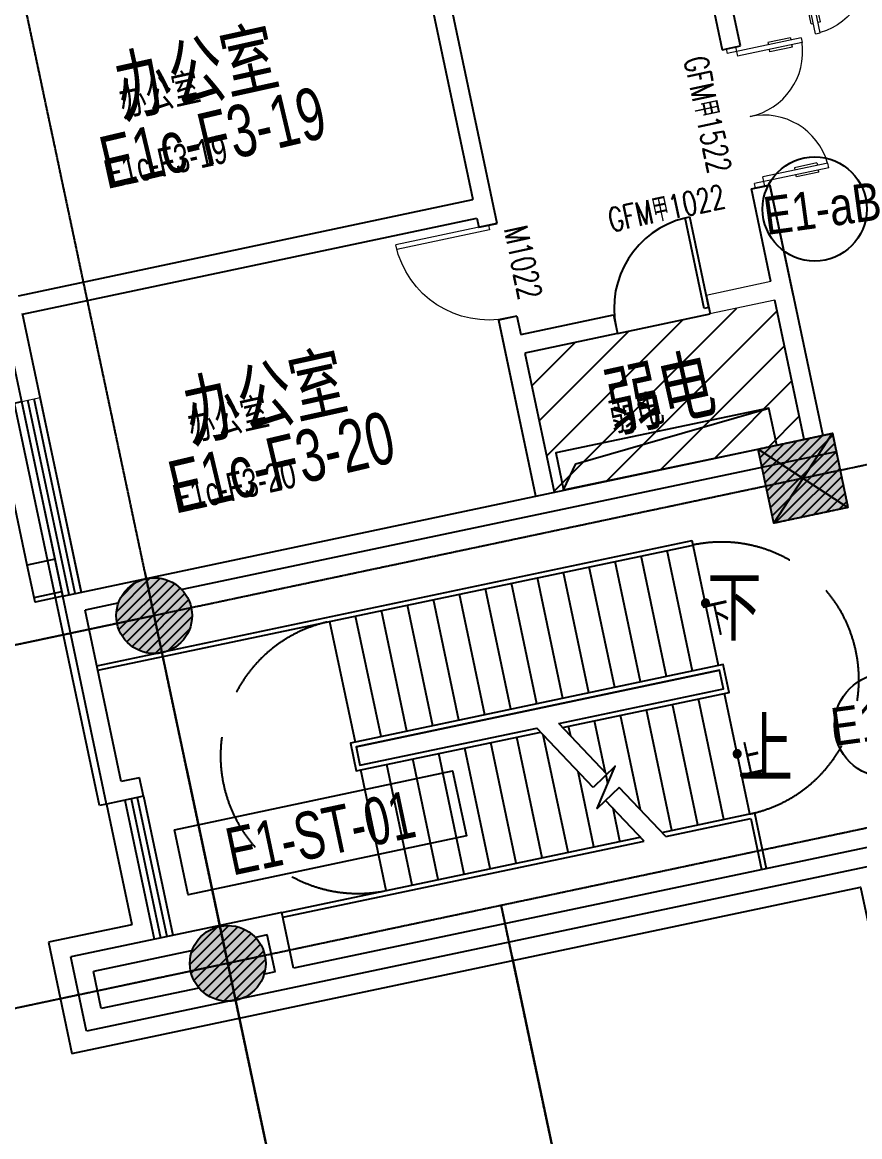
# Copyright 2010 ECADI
# Model space of a CAD drawing. Header units: millimetres. Extents: x -174040 to 151923, y -227569 to 142020.
# Drawn here: x -143105 to -134268, y -4673 to 7085 of the extents above; entities that cross this region are included whole.
import ezdxf
from ezdxf.enums import TextEntityAlignment as Align

# ---------------------------------------------------------------- set-up
doc = ezdxf.new("R2010")
doc.units = ezdxf.units.MM
doc.header["$LTSCALE"] = 5
for name, pattern in [('E-COLS-F3$0$HIDDEN', [0.375, 0.25, -0.125]), ('E-RG-1F$0$$0$DOTE', [2.42, 2, -0.2, 0.02, -0.2]), ('E1-RV-3F$0$DASH', [0.35, 0.25, -0.1]), ('XRE2$0$HIDDEN', [0.375, 0.25, -0.125])]:
    doc.linetypes.add(name, pattern=pattern)
for name, color, linetype in [('00外装饰面', 21, 'Continuous'), ('A—墙体', 7, 'Continuous'), ('A—楼梯、电梯、栏杆', 50, 'Continuous'), ('A—设备管丼、主管符号', 50, 'Continuous'), ('A—轴线、尺寸', 1, 'Continuous'), ('A—门窗', 135, 'Continuous'), ('E-COLS-F3$0$0S-COLS-HATCH', 8, 'Continuous'), ('E-COLS-F3$0$0S-COLS-HATCH-I', 8, 'Continuous'), ('E-COLS-F3$0$0S-COLS-I-P', 8, 'E-COLS-F3$0$HIDDEN'), ('E-COLS-F3$0$0S-COLS-LINE', 4, 'Continuous'), ('E-RG-2F-300xp$0$E-RG-1F$0$A-DIMS-100', 1, 'Continuous'), ('E1-RI-3F$0$$0$WINDOW_TEXT', 7, 'Continuous'), ('E1-RI-3F$0$A-SYMB-DOOR', 4, 'Continuous'), ('I—平面—填充01(线状)', 8, 'Continuous'), ('I—平面—文字', 40, 'Continuous'), ('I—平面—文字（放大1：100）', 40, 'XRE2$0$HIDDEN'), ('I—平面—门', 22, 'Continuous'), ('I—平面—门编号', 22, 'Continuous'), ('XRE1$0$A-SYMB', 4, 'Continuous'), ('XRE1$0$A-SYMB-NUMB-T', 4, 'Continuous'), ('轴线100', 1, 'Continuous')]:
    doc.layers.add(name, color=color, linetype=linetype)
for name, color, linetype, lineweight in [('E1-RI-3F$0$$0$A-DOOR', 32, 'Continuous', 5), ('E1-RI-3F$0$A-DOOR', 32, 'Continuous', 5), ('E1-RI-3F$0$A-WALL', 7, 'Continuous', 5), ('E1-RI-3F$0$AUDIT_D_131110141545-10', 7, 'Continuous', 5)]:
    doc.layers.add(name, color=color, linetype=linetype, lineweight=lineweight)
doc.styles.add('ARIAL', font='arial.ttf')
doc.styles.add('E1-RI-3F$0$$0$SIMPLEX', font='simplex.shx', dxfattribs={"width": 0.7})
doc.styles.add('E1-RI-3F$0$ECADI-TXT', font='simplex.shx', dxfattribs={"bigfont": 'hztxt.shx'})
doc.styles.add('XD2008', font='SIMYOU.TTF', dxfattribs={"width": 0.7})
doc.styles.add('XRE1$0$ECADI-TXT', font='simplex.shx', dxfattribs={"bigfont": 'hztxt.shx'})
doc.styles.add('幼圆', font='SIMYOU.TTF', dxfattribs={"width": 0.7})
doc.dimstyles.new('200', dxfattribs={"dimscale": 200, "dimtxt": 2.5, "dimasz": 2, "dimexe": 1, "dimexo": 1, "dimgap": 0.8, "dimtad": 1, "dimdec": 0, "dimdsep": 46, "dimtxsty": 'ARIAL', "dimblk1": 'ARCHTICK', "dimblk2": 'ARCHTICK', "dimsah": 1, "dimcen": -0.9, "dimdle": 1, "dimclrd": 256, "dimclre": 256, "dimclrt": 40, "dimaunit": 1, "dimadec": 0, "dimazin": 0, "dimtfac": 0.35, "dimtdec": 0, "dimtix": 1, "dimtmove": 2, "dimatfit": 3, "dimldrblk": 'ARCHTICK', "dimfxl": 0, "dimtvp": 0.8, "dimtolj": 1, "dimtzin": 0, "dimarcsym": 0})
doc.dimstyles.new('副本 100', dxfattribs={"dimscale": 100, "dimtxt": 2.5, "dimasz": 2, "dimexe": 1, "dimexo": 1, "dimgap": 0.8, "dimtad": 1, "dimdec": 0, "dimdsep": 46, "dimtxsty": 'ARIAL', "dimblk1": 'ARCHTICK', "dimblk2": 'ARCHTICK', "dimsah": 1, "dimcen": -0.9, "dimdle": 1, "dimclrd": 256, "dimclre": 256, "dimclrt": 40, "dimaunit": 1, "dimadec": 0, "dimazin": 0, "dimtfac": 0.35, "dimtdec": 0, "dimtix": 1, "dimtmove": 2, "dimatfit": 3, "dimldrblk": 'ARCHTICK', "dimfxl": 0, "dimtvp": 0.8, "dimtolj": 1, "dimtzin": 0, "dimarcsym": 0})

# ---------------------------------------------------------------- blocks, each defined once
blk = doc.blocks.new('_ArchTick')
at = {"color": 0, "linetype": 'ByBlock', "const_width": 0.15}
blk.add_lwpolyline([(-0.5, -0.5), (0.5, 0.5)], dxfattribs=at)
blk = doc.blocks.new('*D173')
at = {"layer": 'A—轴线、尺寸', "linetype": 'ByBlock', "lineweight": -2}
for p, q in [((-141853, 795), (-146745, -240)), ((-146590, -3), (-145731, -4063)), ((-141077, -2874), (-145968, -3909))]:
    blk.add_line(p, q, dxfattribs=at)
at = {"layer": 'Defpoints', "color": 0, "linetype": 'ByBlock'}
for p in [(-141657, 837), (-140881, -2832), (-145772, -3868)]:
    blk.add_point(p, dxfattribs=at)
at = {"layer": 'A—轴线、尺寸', "linetype": 'ByBlock', "lineweight": -2, "xscale": 400, "yscale": 400, "zscale": 400}
for p, rotation in [((-146549, -199), 101.9526484555738), ((-145772, -3868), 281.9526484555738)]:
    blk.add_blockref('_ArchTick', p, dxfattribs=dict(at, rotation=rotation))
at = {"layer": 'A—轴线、尺寸', "color": 40, "linetype": 'ByBlock', "insert": (-145754, -1947), "char_height": 500, "attachment_point": 5, "rotation": 281.9526, "style": 'ARIAL'}
blk.add_mtext('\\A1;3750', dxfattribs=at)
blk = doc.blocks.new('*D175')
at = {"layer": 'A—轴线、尺寸', "linetype": 'ByBlock', "lineweight": -2}
for p, q in [((-133744, -3021), (-132351, -9602)), ((-137707, -3860), (-136313, -10441)), ((-136551, -10287), (-132197, -9365))]:
    blk.add_line(p, q, dxfattribs=at)
at = {"layer": 'Defpoints', "color": 0, "linetype": 'ByBlock'}
for p in [(-133786, -2825), (-137748, -3664), (-132393, -9407)]:
    blk.add_point(p, dxfattribs=at)
at = {"layer": 'A—轴线、尺寸', "linetype": 'ByBlock', "lineweight": -2, "xscale": 400, "yscale": 400, "zscale": 400}
for p, rotation in [((-132393, -9407), 11.95264845949663), ((-136355, -10246), 191.9526484594966)]:
    blk.add_blockref('_ArchTick', p, dxfattribs=dict(at, rotation=rotation))
at = {"layer": 'A—轴线、尺寸', "color": 40, "linetype": 'ByBlock', "insert": (-134460, -9420), "char_height": 500, "attachment_point": 5, "rotation": 11.9526, "style": 'ARIAL'}
blk.add_mtext('\\A1;4050', dxfattribs=at)
blk = doc.blocks.new('*D177')
at = {"layer": 'A—轴线、尺寸', "linetype": 'ByBlock', "lineweight": -2}
for p, q in [((-158864, 83056), (-165107, 81734)), ((-164953, 81971), (-146697, -4268)), ((-140691, -2792), (-146934, -4114))]:
    blk.add_line(p, q, dxfattribs=at)
at = {"layer": 'Defpoints', "color": 0, "linetype": 'ByBlock'}
for p in [(-158668, 83097), (-140495, -2751), (-146738, -4072)]:
    blk.add_point(p, dxfattribs=at)
at = {"layer": 'A—轴线、尺寸', "linetype": 'ByBlock', "lineweight": -2, "xscale": 400, "yscale": 400, "zscale": 400}
for p, rotation in [((-164911, 81775), 101.9526484555738), ((-146738, -4072), 281.9526484555738)]:
    blk.add_blockref('_ArchTick', p, dxfattribs=dict(at, rotation=rotation))
at = {"layer": 'A—轴线、尺寸', "color": 40, "linetype": 'ByBlock', "insert": (-155419, 38938), "char_height": 500, "attachment_point": 5, "rotation": 281.9526, "style": 'ARIAL'}
blk.add_mtext('\\A1;87750', dxfattribs=at)
blk = doc.blocks.new('*D178')
at = {"layer": 'A—轴线、尺寸', "linetype": 'ByBlock', "lineweight": -2}
for p, q in [((-143303, 7643), (-148194, 6608)), ((-148040, 6845), (-146508, -395)), ((-141853, 795), (-146745, -240))]:
    blk.add_line(p, q, dxfattribs=at)
at = {"layer": 'Defpoints', "color": 0, "linetype": 'ByBlock'}
for p in [(-143107, 7685), (-141657, 837), (-146549, -199)]:
    blk.add_point(p, dxfattribs=at)
at = {"layer": 'A—轴线、尺寸', "linetype": 'ByBlock', "lineweight": -2, "xscale": 400, "yscale": 400, "zscale": 400}
for p, rotation in [((-147999, 6649), 101.9526484555738), ((-146549, -199), 281.9526484555738)]:
    blk.add_blockref('_ArchTick', p, dxfattribs=dict(at, rotation=rotation))
at = {"layer": 'A—轴线、尺寸', "color": 40, "linetype": 'ByBlock', "insert": (-146868, 3311), "char_height": 500, "attachment_point": 5, "rotation": 281.9526, "style": 'ARIAL'}
blk.add_mtext('\\A1;7000', dxfattribs=at)
blk = doc.blocks.new('*D250')
at = {"layer": 'A—轴线、尺寸', "linetype": 'ByBlock', "lineweight": -2}
for p, q in [((-113766, 4002), (-111599, -6232)), ((-141374, -780), (-138992, -12031)), ((-139229, -11876), (-111445, -5995))]:
    blk.add_line(p, q, dxfattribs=at)
at = {"layer": 'Defpoints', "color": 0, "linetype": 'ByBlock'}
for p in [(-113807, 4197), (-141415, -584), (-111641, -6036)]:
    blk.add_point(p, dxfattribs=at)
at = {"layer": 'A—轴线、尺寸', "linetype": 'ByBlock', "lineweight": -2, "xscale": 400, "yscale": 400, "zscale": 400}
for p, rotation in [((-111641, -6036), 11.95264845949663), ((-139034, -11835), 191.9526484594966)]:
    blk.add_blockref('_ArchTick', p, dxfattribs=dict(at, rotation=rotation))
at = {"layer": 'A—轴线、尺寸', "color": 40, "linetype": 'ByBlock', "insert": (-125423, -8529), "char_height": 500, "attachment_point": 5, "rotation": 11.9526, "style": 'ARIAL'}
blk.add_mtext('\\A1;28000', dxfattribs=at)
blk = doc.blocks.new('XRE3')
at = {"layer": 'E-COLS-F3$0$0S-COLS-HATCH'}
blk.add_hatch(color=18, dxfattribs=at).paths.add_polyline_path([(11708439, -6206636), (11709222, -6206470), (11709387, -6207253), (11708605, -6207419)])
h = blk.add_hatch(color=18, dxfattribs=at)
edge = h.paths.add_edge_path()
edge.add_arc((11702065, -6208394), 400, 0, 360)
h = blk.add_hatch(color=18, dxfattribs=at)
edge = h.paths.add_edge_path()
edge.add_arc((11702842, -6212063), 400, 0, 360)
at = {"layer": 'E-COLS-F3$0$0S-COLS-HATCH-I'}
h = blk.add_hatch(dxfattribs=at)
h.set_pattern_fill('ANSI31', color=256, scale=600, style=0)
h.set_pattern_definition([(45, (24244.906, -80729.08), (-53.0330086, 53.0330086), [])])
h.paths.add_polyline_path([(11708439, -6206636), (11709222, -6206470), (11709387, -6207253), (11708605, -6207419)])
h = blk.add_hatch(dxfattribs=at)
h.set_pattern_fill('ANSI31', color=256, scale=600, style=0)
h.set_pattern_definition([(45, (0, 0), (-53.0330086, 53.0330086), [])])
edge = h.paths.add_edge_path()
edge.add_arc((11702065, -6208394), 400, 0, 360)
h = blk.add_hatch(dxfattribs=at)
h.set_pattern_fill('ANSI31', color=256, scale=600, style=0)
h.set_pattern_definition([(45, (-11.11, 52.48), (-53.0330086, 53.0330086), [])])
edge = h.paths.add_edge_path()
edge.add_arc((11702842, -6212063), 400, 0, 360)
at = {"layer": 'Defpoints'}
for p, q in [((11708605, -6207419), (11709222, -6206470)), ((11708439, -6206636), (11709387, -6207253))]:
    blk.add_line(p, q, dxfattribs=at)
at = {"layer": 'E-COLS-F3$0$0S-COLS-I-P', "color": 9}
blk.add_lwpolyline([(11708439, -6206636), (11709222, -6206470), (11709387, -6207253), (11708605, -6207419)], close=True, dxfattribs=at)
at = {"layer": 'E-COLS-F3$0$0S-COLS-LINE', "color": 255}
blk.add_lwpolyline([(11708439, -6206636), (11709222, -6206470), (11709387, -6207253), (11708605, -6207419)], close=True, dxfattribs=at)
for centre in [(11702065, -6208394), (11702842, -6212063)]:
    blk.add_circle(centre, 400, dxfattribs=at)
blk = doc.blocks.new('E1-RI-3F$0$窗3')
at = {"layer": 'A—门窗'}
for p, q in [((10161298, -8419202), (10161298, -8417102)), ((10161364, -8419202), (10161364, -8417102)), ((10161431, -8419202), (10161431, -8417102)), ((10161498, -8419202), (10161498, -8417102))]:
    blk.add_line(p, q, dxfattribs=at)
at = {"layer": 'A—门窗', "color": 8}
for points in [[(10161298, -8418802), (10160998, -8418802), (10160998, -8417102), (10161298, -8417102)], [(10160998, -8419152), (10160998, -8418802), (10160998, -8418802)], [(10161298, -8419202), (10160998, -8419202), (10160998, -8419152), (10161298, -8419152)]]:
    blk.add_lwpolyline(points, dxfattribs=at)
at = {"layer": 'E1-RI-3F$0$A-WALL'}
for p, q in [((10161298, -8417102), (10161498, -8417102)), ((10161298, -8419202), (10161498, -8419202))]:
    blk.add_line(p, q, dxfattribs=at)
blk = doc.blocks.new('E1-RI-3F$0$ECADI-TAG-DOOR')
blk = doc.blocks.new('E1-RI-3F$0$SINGLE-FLUSH_VISION_-_36_0')
at = {"layer": 'E1-RI-3F$0$A-DOOR'}
for p, q in [((406, -76), (406, -1075)), ((457, -76), (406, -76)), ((457, -76), (457, -1076))]:
    blk.add_line(p, q, dxfattribs=at)
blk.add_arc((457, -76), 1000, 180, 270, dxfattribs=at)
blk = doc.blocks.new('E1-RI-3F$0$$0$$DORLIB2D$00000011')
for p, q in [((-0.4667, 0.4709), (-0.4667, -0.0625)), ((-0.4667, 0.4709), (-0.4333, 0.4709)), ((-0.4333, 0.4709), (-0.4333, 0.0042)), ((0.4333, 0.4709), (0.4333, 0.0042)), ((0.4667, 0.4709), (0.4333, 0.4709)), ((0.4667, 0.4709), (0.4667, -0.0625)), ((-0.4833, 0.3962), (-0.4833, 0.2346)), ((-0.4833, 0.3962), (-0.4667, 0.3962)), ((-0.4167, 0.3962), (-0.4333, 0.3962)), ((-0.4167, 0.3962), (-0.4167, 0.2346)), ((0.4167, 0.3962), (0.4167, 0.2346)), ((0.4167, 0.3962), (0.4333, 0.3962)), ((0.4833, 0.3962), (0.4667, 0.3962)), ((0.4833, 0.3962), (0.4833, 0.2346)), ((-0.4833, 0.2346), (-0.4667, 0.2346)), ((-0.4167, 0.2346), (-0.4333, 0.2346)), ((0.4167, 0.2346), (0.4333, 0.2346)), ((0.4833, 0.2346), (0.4667, 0.2346)), ((-0.5, 0.0042), (-0.4333, 0.0042)), ((-0.5, 0.0042), (-0.5, -0.0625)), ((0.5, 0.0042), (0.4333, 0.0042)), ((0.5, 0.0042), (0.5, -0.0625)), ((-0.5, -0.0625), (-0.4667, -0.0625)), ((0.5, -0.0625), (0.4667, -0.0625))]:
    blk.add_line(p, q)
for centre, start, end in [((-0.4667, 0.0042), 0, 85.90396), ((0.4667, 0.0042), 94.09604, 180)]:
    blk.add_arc(centre, 0.4667, start, end)
blk = doc.blocks.new('E1-RI-3F$0$$0$DOOR-DOUBLEWING')
at = {"layer": 'E1-RI-3F$0$$0$A-DOOR', "color": 4, "xscale": -0.9999999999999998, "rotation": 180}
blk.add_blockref('E1-RI-3F$0$$0$$DORLIB2D$00000011', (0, -0.0291), dxfattribs=at)
at = {"layer": 'E1-RI-3F$0$$0$WINDOW_TEXT', "style": 'E1-RI-3F$0$$0$SIMPLEX', "flags": 9}
blk.add_attdef('A', text='', height=1, dxfattribs=at).set_placement((0, 1.5), align=Align.MIDDLE)
blk = doc.blocks.new('E1-RV-3F$0$3')
at = {"layer": 'A—楼梯、电梯、栏杆'}
h = blk.add_hatch(color=256, dxfattribs=at)
edge = h.paths.add_edge_path()
edge.add_arc((10773784.9, -7567736.8), 20, 138.7891, 318.7891, ccw=False)
edge.add_arc((10773784.9, -7567736.8), 20, -41.2109, 138.7891, ccw=False)
blk.add_lwpolyline([(10773800, -7567750, -1), (10773769.9, -7567723.7, -1)], format="xyb", close=True, dxfattribs=at)
blk = doc.blocks.new('E1-RI-3F$0$$DORLIB2D$00000001')
for p, q in [((0.45, 0.975), (0.5, 0.975)), ((0.45, 0), (0.45, 0.975)), ((0.5, 0), (0.5, 0.975)), ((0.5, 0), (0.45, 0))]:
    blk.add_line(p, q)
blk.add_arc((0.475, 0), 0.975, 91.4693, 180)
blk = doc.blocks.new('XRE1$0$ECADI-TAG-CODE')
at = {"layer": 'XRE1$0$A-SYMB-NUMB-T', "color": 1}
blk.add_lwpolyline([(0, 3.5), (15, 3.5), (15, 0), (0, 0)], close=True, dxfattribs=at)
at = {"layer": 'XRE1$0$A-SYMB-NUMB-T', "style": 'XRE1$0$ECADI-TXT', "width": 0.7}
blk.add_attdef('CODE', text='', height=2.5, dxfattribs=at).set_placement((7.5, 1.75), align=Align.MIDDLE_CENTER)
blk = doc.blocks.new('*D443')
at = {"layer": 'Defpoints', "color": 0, "linetype": 'ByBlock'}
for p in [(-262175, 1357), (-261398, -2312), (-266290, -3348)]:
    blk.add_point(p, dxfattribs=at)
at = {"layer": '轴线100', "linetype": 'ByBlock', "lineweight": -2}
for p, q in [((-262273, 1336), (-267164, 300)), ((-267087, 419), (-266269, -3445)), ((-261496, -2333), (-266387, -3368))]:
    blk.add_line(p, q, dxfattribs=at)
at = {"layer": '轴线100', "linetype": 'ByBlock', "lineweight": -2, "xscale": 200, "yscale": 200, "zscale": 200}
for p, rotation in [((-267066, 321), 101.9526484623874), ((-266290, -3348), 281.9526484623874)]:
    blk.add_blockref('_ArchTick', p, dxfattribs=dict(at, rotation=rotation))
at = {"layer": '轴线100', "color": 40, "linetype": 'ByBlock', "insert": (-266450, -1465), "char_height": 300, "attachment_point": 5, "rotation": 281.9526, "style": 'ARIAL'}
blk.add_mtext('\\A1;3750', dxfattribs=at)
blk = doc.blocks.new('*D444')
at = {"layer": 'Defpoints', "color": 0, "linetype": 'ByBlock'}
for p in [(-258475, -2153), (-261361, -2764), (-257227, -8048)]:
    blk.add_point(p, dxfattribs=at)
at = {"layer": '轴线100', "linetype": 'ByBlock', "lineweight": -2}
for p, q in [((-258454, -2251), (-257207, -8146)), ((-261340, -2862), (-260093, -8757)), ((-260211, -8680), (-257129, -8027))]:
    blk.add_line(p, q, dxfattribs=at)
at = {"layer": '轴线100', "linetype": 'ByBlock', "lineweight": -2, "xscale": 200, "yscale": 200, "zscale": 200}
for p, rotation in [((-257227, -8048), 11.95264843832684), ((-260113, -8659), 191.9526484383268)]:
    blk.add_blockref('_ArchTick', p, dxfattribs=dict(at, rotation=rotation))
at = {"layer": '轴线100', "color": 40, "linetype": 'ByBlock', "insert": (-258719, -8125), "char_height": 300, "attachment_point": 5, "rotation": 11.9526, "style": 'ARIAL'}
blk.add_mtext('\\A1;2950', dxfattribs=at)
blk = doc.blocks.new('*D445')
at = {"layer": 'Defpoints', "color": 0, "linetype": 'ByBlock'}
for p in [(-254513, -1315), (-258475, -2153), (-253265, -7209)]:
    blk.add_point(p, dxfattribs=at)
at = {"layer": '轴线100', "linetype": 'ByBlock', "lineweight": -2}
for p, q in [((-254492, -1412), (-253244, -7307)), ((-258454, -2251), (-257207, -8146)), ((-257325, -8069), (-253167, -7189))]:
    blk.add_line(p, q, dxfattribs=at)
at = {"layer": '轴线100', "linetype": 'ByBlock', "lineweight": -2, "xscale": 200, "yscale": 200, "zscale": 200}
for p, rotation in [((-253265, -7209), 11.95264843832684), ((-257227, -8048), 191.9526484383268)]:
    blk.add_blockref('_ArchTick', p, dxfattribs=dict(at, rotation=rotation))
at = {"layer": '轴线100', "color": 40, "linetype": 'ByBlock', "insert": (-255294, -7401), "char_height": 300, "attachment_point": 5, "rotation": 11.9526, "style": 'ARIAL'}
blk.add_mtext('\\A1;4050', dxfattribs=at)
blk = doc.blocks.new('*D447')
at = {"layer": 'Defpoints', "color": 0, "linetype": 'ByBlock'}
for p in [(-279185, 83617), (-261012, -2230), (-267371, -3576)]:
    blk.add_point(p, dxfattribs=at)
at = {"layer": '轴线100', "linetype": 'ByBlock', "lineweight": -2}
for p, q in [((-279283, 83596), (-285642, 82250)), ((-285565, 82369), (-267350, -3674)), ((-261110, -2251), (-267469, -3597))]:
    blk.add_line(p, q, dxfattribs=at)
at = {"layer": '轴线100', "linetype": 'ByBlock', "lineweight": -2, "xscale": 200, "yscale": 200, "zscale": 200}
for p, rotation in [((-285544, 82271), 101.9526484623874), ((-267371, -3576), 281.9526484623874)]:
    blk.add_blockref('_ArchTick', p, dxfattribs=dict(at, rotation=rotation))
at = {"layer": '轴线100', "color": 40, "linetype": 'ByBlock', "insert": (-276230, 39396), "char_height": 300, "attachment_point": 5, "rotation": 281.9526, "style": 'ARIAL'}
blk.add_mtext('\\A1;87750', dxfattribs=at)
blk = doc.blocks.new('*D448')
at = {"layer": 'Defpoints', "color": 0, "linetype": 'ByBlock'}
for p in [(-263624, 8205), (-262175, 1357), (-267066, 321)]:
    blk.add_point(p, dxfattribs=at)
at = {"layer": '轴线100', "linetype": 'ByBlock', "lineweight": -2}
for p, q in [((-263722, 8184), (-268614, 7149)), ((-268537, 7267), (-267046, 223)), ((-262273, 1336), (-267164, 300))]:
    blk.add_line(p, q, dxfattribs=at)
at = {"layer": '轴线100', "linetype": 'ByBlock', "lineweight": -2, "xscale": 200, "yscale": 200, "zscale": 200}
for p, rotation in [((-268516, 7169), 101.9526484623874), ((-267066, 321), 281.9526484623874)]:
    blk.add_blockref('_ArchTick', p, dxfattribs=dict(at, rotation=rotation))
at = {"layer": '轴线100', "color": 40, "linetype": 'ByBlock', "insert": (-267563, 3794), "char_height": 300, "attachment_point": 5, "rotation": 281.9526, "style": 'ARIAL'}
blk.add_mtext('\\A1;7000', dxfattribs=at)
blk = doc.blocks.new('*D521')
at = {"layer": 'Defpoints', "color": 0, "linetype": 'ByBlock'}
for p in [(-233856, 2506), (-261465, -2275), (-232513, -3838)]:
    blk.add_point(p, dxfattribs=at)
at = {"layer": '轴线100', "linetype": 'ByBlock', "lineweight": -2}
for p, q in [((-233836, 2409), (-232493, -3936)), ((-261444, -2373), (-259886, -9735)), ((-260004, -9658), (-232415, -3818))]:
    blk.add_line(p, q, dxfattribs=at)
at = {"layer": '轴线100', "linetype": 'ByBlock', "lineweight": -2, "xscale": 200, "yscale": 200, "zscale": 200}
for p, rotation in [((-232513, -3838), 11.95264843832684), ((-259906, -9637), 191.9526484383268)]:
    blk.add_blockref('_ArchTick', p, dxfattribs=dict(at, rotation=rotation))
at = {"layer": '轴线100', "color": 40, "linetype": 'ByBlock', "insert": (-246258, -6510), "char_height": 300, "attachment_point": 5, "rotation": 11.9526, "style": 'ARIAL'}
blk.add_mtext('\\A1;28000', dxfattribs=at)
blk = doc.blocks.new('A$C1C9D1350')
at = {"layer": '轴线100', "linetype": 'E-RG-1F$0$$0$DOTE'}
for p, q in [((-261506.2, -2079.5), (-280549.3, 87876.9)), ((-251958.7, 3519.2), (-269418.6, -177))]:
    blk.add_line(p, q, dxfattribs=at)
at = {"layer": '轴线100', "linetype": 'ByBlock'}
for p, q in [((-262231, 1344.6), (-269418.6, -177)), ((-258568.3, -1713.2), (-256751, -10298.2)), ((-261506.2, -2079.5), (-259637, -10909.2))]:
    blk.add_line(p, q, dxfattribs=at)
for centre in [(-255260.4, 5635.9), (-254501.1, 188.8)]:
    blk.add_circle(centre, 550, dxfattribs=at)
at = {"layer": '轴线100', "color": 40, "style": 'ARIAL', "width": 0.8}
for s, p in [('E1-aB', (-255180.2, 5643.4)), ('E1-aA', (-254467.8, 251.4))]:
    blk.add_text(s, height=400, rotation=7.78334, dxfattribs=at).set_placement(p, align=Align.MIDDLE_CENTER)
at = {"layer": '轴线100', "linetype": 'ByBlock'}
for base, p1, p2, angle, picture, middle in [((-267371.2, -3576.5), (-279185.4, 83617.2), (-261012.4, -2230.4), 281.95265, '*D447', (-276229.7, 39395.6)), ((-267066.3, 321.2), (-263624.4, 8204.9), (-262174.7, 1356.7), 281.95265, '*D448', (-267563, 3793.6)), ((-232513.3, -3838.4), (-261464.7, -2275.2), (-233856.5, 2506.4), 11.95265, '*D521', (-246258, -6509.8)), ((-266289.7, -3347.5), (-262174.7, 1356.7), (-261398.4, -2312.1), 281.95265, '*D443', (-266449.8, -1464.9)), ((-253265.1, -7209.3), (-258475.1, -2153.4), (-254513, -1314.6), 11.95265, '*D445', (-255294.5, -7400.6)), ((-257227.3, -8048.1), (-261361.2, -2764.4), (-258475.1, -2153.4), 11.95265, '*D444', (-258718.6, -8125.4))]:
    dim = blk.add_linear_dim(base=base, p1=p1, p2=p2, angle=angle, dimstyle='副本 100', override={"dimtxt": 3}, dxfattribs=at)
    dim.commit()
    dim.dimension.update_dxf_attribs({"geometry": picture, "text_midpoint": middle})

msp = doc.modelspace()

# ---------------------------------------------------------------- hatches: boundary and pattern name
at = {"layer": 'I—平面—填充01(线状)'}
h = msp.add_hatch(dxfattribs=at)
h.set_pattern_fill('ANSI31', color=256, scale=100, style=0)
h.set_pattern_definition([(45, (-11843778.7, 6209218.7), (-224.506403, 224.506403), [])])
h.paths.add_polyline_path([(-135163.3, 4152.6), (-137802.3, 3593.9), (-137492.4, 2130), (-134854.2, 2686.1)])

# ---------------------------------------------------------------- linework, layer by layer
msp.add_line((-137886.7, 3985.3), (-137845.4, 3789.8))
at = {"layer": '00外装饰面', "linetype": 'ByBlock', "ltscale": 5}
for p, q in [((-142291.2, -1179.3), (-146435.5, 18397.5)), ((-142215.6, -1163.3), (-142291.2, -1179.3)), ((-142215.6, -1163.3), (-141947.8, -2435.4)), ((-141950.5, -2436), (-142828.5, -2620.8)), ((-142828.5, -2620.8), (-142581.4, -3795.1))]:
    msp.add_line(p, q, dxfattribs=at)
msp.add_lwpolyline([(-142581.4, -3795.1), (-134258.8, -2040), (-134130.3, -2646.9)], dxfattribs=at)
at = {"layer": 'A—墙体'}
for p, q in [((-136134.5, 8751.8), (-135720.3, 6795.1)), ((-138092.5, 4964.1), (-138610.3, 7409.9)), ((-135527.2, 6836), (-135651.4, 7423)), ((-138805.9, 7368.5), (-138350.2, 5215.6)), ((-135720.3, 6795.1), (-135527.2, 6836)), ((-135411.2, 5327.3), (-135215.5, 5368.7)), ((-135411.2, 5327.3), (-135216.5, 5368.5)), ((-135204.9, 4348.8), (-135411.2, 5327.3)), ((-135204.9, 4348.8), (-135411.2, 5327.3)), ((-135216.5, 5368.5), (-134657.3, 2727.1)), ((-134968.1, 4195.2), (-135215.5, 5368.7)), ((-143144, 4200.8), (-138350.2, 5215.6)), ((-143102.5, 4005.2), (-138308.6, 5020)), ((-138308.6, 5020), (-138288, 4922.7)), ((-138097.2, 4962.9), (-138292.9, 4921.7)), ((-138288.2, 4922.7), (-138092.5, 4964.1)), ((-135887.3, 4204.6), (-135845.9, 4008.7)), ((-134853.9, 2684.7), (-135163.3, 4152.6)), ((-142678.9, 1038.3), (-143319, 4062.1)), ((-142483.2, 1079.7), (-143103.9, 4011.4)), ((-137886.4, 3985.4), (-138080.9, 3944.4)), ((-137886.7, 3985.3), (-138080.9, 3944.2)), ((-138080.9, 3944.4), (-137688.1, 2088.9)), ((-138080.9, 3944.2), (-137688.1, 2088.9)), ((-137886.7, 3985.3), (-137845.4, 3789.8)), ((-137845.4, 3789.8), (-136865.6, 3997.2)), ((-136865.6, 3997.2), (-136865.6, 3997.2)), ((-136865.6, 3997.2), (-136824.2, 3801.4)), ((-136824.3, 3801.6), (-137802.4, 3594.5)), ((-137802.4, 3594.5), (-137492.4, 2130)), ((-137802.4, 3594.5), (-137492.4, 2130)), ((-142677, 1029.4), (-134557, 2748.3)), ((-142677, 1029.4), (-134557, 2748.3)), ((-134515.7, 2552.1), (-141418, 1099.5)), ((-134515.7, 2552.1), (-141418, 1099.5)), ((-142215.6, -1163.3), (-142677, 1029.4)), ((-142215.6, -1163.3), (-142677, 1029.4)), ((-142096, 956.8), (-142442, 884)), ((-142096, 956.8), (-142442, 884)), ((-142061, -926.4), (-142442, 884)), ((-142061, -926.4), (-142442, 884)), ((-141868, -885.7), (-142061, -926.4)), ((-141868, -885.7), (-142061, -926.4)), ((-141826.8, -1081.4), (-141868, -885.7)), ((-141826.8, -1081.4), (-141868, -885.7)), ((-141826.8, -1081.4), (-142215.6, -1163.3)), ((-141826.8, -1081.4), (-142215.6, -1163.3)), ((-133949.3, -1569.6), (-140241.8, -2893.9)), ((-133949.3, -1569.6), (-140241.8, -2893.9)), ((-133908.1, -1765.3), (-142426.9, -3558.1)), ((-133908.1, -1765.3), (-142426.9, -3558.1)), ((-140365.4, -2306.7), (-142591.6, -2775.3)), ((-140365.4, -2306.7), (-142591.6, -2775.3)), ((-140241.8, -2893.9), (-140365.4, -2306.7)), ((-140241.8, -2893.9), (-140365.4, -2306.7)), ((-140519.9, -2543.7), (-140645.7, -2570.1)), ((-140519.9, -2543.7), (-140645.7, -2570.1)), ((-140437.6, -2935.1), (-140519.9, -2543.7)), ((-140437.6, -2935.1), (-140519.9, -2543.7)), ((-142426.9, -3558.1), (-142591.6, -2775.3)), ((-142426.9, -3558.1), (-142591.6, -2775.3)), ((-141323.7, -2712.8), (-142354.7, -2929.8)), ((-141323.7, -2712.8), (-142354.7, -2929.8)), ((-142272.4, -3321.2), (-142354.7, -2929.8)), ((-142272.4, -3321.2), (-142354.7, -2929.8)), ((-140437.6, -2935.1), (-140563.4, -2961.6)), ((-140437.6, -2935.1), (-140563.4, -2961.6)), ((-141241.3, -3104.2), (-142272.4, -3321.2)), ((-141241.3, -3104.2), (-142272.4, -3321.2))]:
    msp.add_line(p, q, dxfattribs=at)
at = {"layer": 'A—楼梯、电梯、栏杆'}
for p, q in [((-142318.5, 296.8), (-136035.8, 1619.1)), ((-142318.5, 296.8), (-136035.8, 1619.1)), ((-142308.2, 247.9), (-136025.5, 1570.1)), ((-142308.2, 247.9), (-136025.5, 1570.1)), ((-135757.7, 298), (-136035.8, 1619.1)), ((-135757.7, 298), (-136035.8, 1619.1)), ((-136305.7, 182.7), (-136573.5, 1454.8)), ((-136305.7, 182.7), (-136573.5, 1454.8)), ((-136031.7, 240.4), (-136299.5, 1512.5)), ((-136031.7, 240.4), (-136299.5, 1512.5)), ((-136853.7, 67.4), (-137121.4, 1339.5)), ((-136853.7, 67.4), (-137121.4, 1339.5)), ((-136579.7, 125), (-136847.4, 1397.2)), ((-136579.7, 125), (-136847.4, 1397.2)), ((-137401.7, -48), (-137669.4, 1224.2)), ((-137401.7, -48), (-137669.4, 1224.2)), ((-137127.7, 9.7), (-137395.4, 1281.8)), ((-137127.7, 9.7), (-137395.4, 1281.8)), ((-137949.7, -163.3), (-138217.4, 1108.8)), ((-137949.7, -163.3), (-138217.4, 1108.8)), ((-137675.7, -105.6), (-137943.4, 1166.5)), ((-137675.7, -105.6), (-137943.4, 1166.5)), ((-138497.7, -278.6), (-138765.4, 993.5)), ((-138497.7, -278.6), (-138765.4, 993.5)), ((-138223.7, -221), (-138491.4, 1051.2)), ((-138223.7, -221), (-138491.4, 1051.2)), ((-139045.7, -394), (-139313.4, 878.2)), ((-139045.7, -394), (-139313.4, 878.2)), ((-138771.7, -336.3), (-139039.4, 935.8)), ((-138771.7, -336.3), (-139039.4, 935.8)), ((-139861.8, 764.6), (-139593.7, -509.3)), ((-139861.8, 764.6), (-139593.7, -509.3)), ((-139319.7, -451.6), (-139587.4, 820.5)), ((-139319.7, -451.6), (-139587.4, 820.5)), ((-139583.4, -558.2), (-135747.4, 249.1)), ((-139583.4, -558.2), (-135747.4, 249.1)), ((-135428.3, -1267.4), (-135695.9, 4.4)), ((-135428.3, -1267.4), (-135695.9, 4.4)), ((-135976.3, -1382.8), (-136243.9, -110.9)), ((-135976.3, -1382.8), (-136243.9, -110.9)), ((-135702.3, -1325.1), (-135969.9, -53.2)), ((-135702.3, -1325.1), (-135969.9, -53.2)), ((-136582.3, -1222.5), (-136791.9, -226.2)), ((-136582.3, -1222.5), (-136791.9, -226.2)), ((-136250.3, -1440.4), (-136517.9, -168.5)), ((-136250.3, -1440.4), (-136517.9, -168.5)), ((-136936.2, -849.1), (-137444.8, -312.5)), ((-136936.2, -849.1), (-137444.8, -312.5)), ((-137317.8, -446.5), (-137339.9, -341.5)), ((-137317.8, -446.5), (-137339.9, -341.5)), ((-136950.1, -834.5), (-137065.9, -283.9)), ((-136950.1, -834.5), (-137065.9, -283.9)), ((-139542.2, -753.9), (-137674.6, -360.9)), ((-139542.2, -753.9), (-137674.6, -360.9)), ((-137620.2, -1728.9), (-137887.9, -456.9)), ((-137620.2, -1728.9), (-137887.9, -456.9)), ((-137081.3, -986.7), (-137674.6, -360.9)), ((-137081.3, -986.7), (-137674.6, -360.9)), ((-137346.2, -1671.3), (-137607, -432.2)), ((-137346.2, -1671.3), (-137607, -432.2)), ((-138168.2, -1844.3), (-138435.9, -572.2)), ((-138168.2, -1844.3), (-138435.9, -572.2)), ((-137894.2, -1786.6), (-138161.9, -514.5)), ((-137894.2, -1786.6), (-138161.9, -514.5)), ((-138716.2, -1959.6), (-138983.9, -687.5)), ((-138716.2, -1959.6), (-138983.9, -687.5)), ((-138442.2, -1902), (-138709.9, -629.9)), ((-138442.2, -1902), (-138709.9, -629.9)), ((-139264.2, -2075), (-139531.9, -802.9)), ((-139264.2, -2075), (-139531.9, -802.9)), ((-138990.2, -2017.3), (-139257.9, -745.2)), ((-138990.2, -2017.3), (-139257.9, -745.2)), ((-137072.2, -1613.6), (-137239.2, -820.2)), ((-137072.2, -1613.6), (-137239.2, -820.2)), ((-136926.3, -947.5), (-136945.2, -857.7)), ((-136926.3, -947.5), (-136945.2, -857.7)), ((-136314.4, -1505), (-136805.5, -987)), ((-136314.4, -1505), (-136805.5, -987)), ((-136544, -1553.5), (-136950.6, -1124.6)), ((-136544, -1553.5), (-136950.6, -1124.6)), ((-136798.2, -1555.9), (-136871.4, -1208.2)), ((-136798.2, -1555.9), (-136871.4, -1208.2)), ((-136354.8, -1462.4), (-135379.3, -1257.1)), ((-136354.8, -1462.4), (-135379.3, -1257.1)), ((-135379.3, -1257.1), (-135255.7, -1844.5)), ((-135379.3, -1257.1), (-135255.7, -1844.5)), ((-136314.4, -1505), (-135418, -1316.4)), ((-136314.4, -1505), (-135418, -1316.4)), ((-135418, -1316.4), (-135304.6, -1854.8)), ((-135418, -1316.4), (-135304.6, -1854.8)), ((-140365.4, -2306.7), (-136584.4, -1510.9)), ((-140365.4, -2306.7), (-136584.4, -1510.9)), ((-140355.1, -2355.7), (-136544, -1553.5)), ((-140355.1, -2355.7), (-136544, -1553.5))]:
    msp.add_line(p, q, dxfattribs=at)
for points in [[(-135897, 957.3, 0, 0, 0), (-140154.7, 61.1, 0, 0, 0), (-139820, -1529, 0, 0, 0), (-137456.5, -1031.5, 40, 0, 0), (-137309.8, -1000.6, 0, 0, 0)], [(-135897, 957.3, 0, 0, 0), (-140154.7, 61.1, 0, 0, 0), (-139820, -1529, 0, 0, 0), (-137456.5, -1031.5, 40, 0, 0), (-137309.8, -1000.6, 0, 0, 0)], [(-135561.9, -632.5, 0, 0, 0), (-136655, -862.8, 40, 0, 0), (-136801.8, -893.7, 0, 0, 0)], [(-135561.9, -632.5, 0, 0, 0), (-136655, -862.8, 40, 0, 0), (-136801.8, -893.7, 0, 0, 0)]]:
    msp.add_lwpolyline(points, format="xyseb", dxfattribs=at)
for points in [[(-137404.5, -355.1), (-135647, 14.7), (-135708.8, 308.3), (-139642.6, -519.6), (-139580.8, -813.2), (-137634.2, -403.5)], [(-137404.5, -355.1), (-135647, 14.7), (-135708.8, 308.3), (-139642.6, -519.6), (-139580.8, -813.2), (-137634.2, -403.5)], [(-137444.8, -312.5), (-135706.2, 53.4), (-135747.4, 249.1), (-139583.4, -558.2), (-139542.2, -753.9), (-137674.6, -360.9)], [(-137444.8, -312.5), (-135706.2, 53.4), (-135747.4, 249.1), (-139583.4, -558.2), (-139542.2, -753.9), (-137674.6, -360.9)], [(-136805.5, -987), (-137039.3, -1208.7), (-136847.1, -764.7), (-137081.3, -986.7)], [(-136805.5, -987), (-137039.3, -1208.7), (-136847.1, -764.7), (-137081.3, -986.7)]]:
    msp.add_lwpolyline(points, dxfattribs=at)
at = {"layer": 'A—楼梯、电梯、栏杆', "linetype": 'E1-RV-3F$0$DASH', "ltscale": 1000}
for centre, radius, start, end in [((-135726.8, 151.2), 1450, 281.88488, 101.88488), ((-135726.8, 151.2), 1450, 281.88488, 101.88488), ((-139562.8, -656.1), 1450.4, 103.03054, 280.73922), ((-139562.8, -656.1), 1450.4, 103.03054, 280.73922)]:
    msp.add_arc(centre, radius, start, end, dxfattribs=at)
at = {"layer": 'A—设备管丼、主管符号'}
for points in [[(-135144, 2624.3), (-135226.4, 3015.7), (-137475.6, 2542.4), (-137393.2, 2150.9), (-135144, 2624.3)], [(-137393.2, 2150.9), (-137265.4, 2428.2), (-135226.4, 3015.7)]]:
    msp.add_lwpolyline(points, dxfattribs=at)
at = {"layer": 'A—轴线、尺寸', "linetype": 'E-RG-1F$0$$0$DOTE'}
for p, q in [((-138788.1, -12995.3), (-160192.7, 88116.1)), ((-141713.7, 824.4), (-148901.2, -697.1)), ((-134088.8, -1394.6), (-148128.9, -4366.7)), ((-135902.1, -12384.3), (-138051, -2233.3))]:
    msp.add_line(p, q, dxfattribs=at)
at = {"layer": 'A—轴线、尺寸', "linetype": 'ByBlock'}
for p, q in [((-141812, 1288.8), (-139119.7, -11429.3)), ((-141713.7, 824.4), (-148901.2, -697.1))]:
    msp.add_line(p, q, dxfattribs=at)
at = {"layer": 'A—门窗'}
for p, q in [((-142022.7, -1121.7), (-141712, -2589.2)), ((-142022.7, -1121.7), (-141712, -2589.2)), ((-141957.5, -1107.9), (-141646.8, -2575.4)), ((-141957.5, -1107.9), (-141646.8, -2575.4)), ((-141892.3, -1094.1), (-141581.6, -2561.6)), ((-141892.3, -1094.1), (-141581.6, -2561.6)), ((-141827, -1080.3), (-141516.4, -2547.8)), ((-141827, -1080.3), (-141516.4, -2547.8))]:
    msp.add_line(p, q, dxfattribs=at)
at = {"layer": 'E-RG-2F-300xp$0$E-RG-1F$0$A-DIMS-100', "ltscale": 3}
msp.add_line((-141713.7, 824.4), (-148901.4, -697.2), dxfattribs=at)
at = {"layer": 'E1-RI-3F$0$AUDIT_D_131110141545-10'}
for p, q in [((-135204.9, 4348.8), (-135887.3, 4204.4)), ((-135163.5, 4153.2), (-135850.7, 4007.7)), ((-138080.9, 3944.4), (-138060.2, 3846.6)), ((-136870.4, 3996.2), (-137845.4, 3789.8))]:
    msp.add_line(p, q, dxfattribs=at)
at = {"layer": 'I—平面—门'}
msp.add_line((-136824.3, 3801.6), (-135845.9, 4008.7), dxfattribs=at)

# ---------------------------------------------------------------- block references
at = {"layer": 'A—墙体', "rotation": 11.95264847858502}
msp.add_blockref('E1-RI-3F$0$窗3', (-11827312.2, 6133257.7), dxfattribs=at)
at = {"layer": 'A—楼梯、电梯、栏杆', "xscale": -2.000000000000006, "yscale": 2.000000000000006, "zscale": 2, "rotation": 191.8856458350781}
for p in [(-18104211.7, -19247939.4), (-18103877.5, -19249527.6)]:
    msp.add_blockref('E1-RV-3F$0$3', p, dxfattribs=at)
at = {"layer": 'A—门窗'}
msp.add_blockref('XRE3', (-11843778.7, 6209218.7), dxfattribs=at)
at = {"layer": 'I—平面—门'}
for name, p, xscale, yscale, zscale, rotation in [('E1-RI-3F$0$$0$DOOR-DOUBLEWING', (-134203.4, 7842.6), 1499.999999999085, 1499.999999999085, 1499.999999999085, 11.95264847748445), ('E1-RI-3F$0$$0$DOOR-DOUBLEWING', (-135473.3, 6080.8), -1499.999999999085, 1499.999999999085, 1499.999999999085, 101.952648476821), ('E1-RI-3F$0$$DORLIB2D$00000001', (-136349.5, 3973.6), 999.9999999998141, 999.9999999998141, 999.9999999998141, 11.95264847558793)]:
    msp.add_blockref(name, p, dxfattribs=dict(at, xscale=xscale, yscale=yscale, zscale=zscale, rotation=rotation))
at = {"layer": 'I—平面—门', "xscale": -1, "rotation": 282.014476346025}
msp.add_blockref('E1-RI-3F$0$SINGLE-FLUSH_VISION_-_36_0', (-138016, 4513), dxfattribs=at)
at = {"layer": 'I—平面—门编号'}
ref = msp.add_blockref('E1-RI-3F$0$ECADI-TAG-DOOR', (-136527.6, 5098.7), dxfattribs=dict(at, xscale=100.0000000022704, yscale=100.0000000022704, zscale=100.0000000022704, rotation=282.0629955413715))
ref.add_attrib('门窗主编号1', 'GFM甲1522', dxfattribs={"layer": 'E1-RI-3F$0$A-SYMB-DOOR', "height": 250, "rotation": 282.063, "style": 'E1-RI-3F$0$ECADI-TXT', "width": 0.7}).set_placement((-135863.3, 5475.8), align=Align.RIGHT)
ref = msp.add_blockref('E1-RI-3F$0$ECADI-TAG-DOOR', (-135293.2, 4467.7), dxfattribs=dict(at, xscale=100.0000000022703, yscale=100.0000000022703, zscale=100.0000000022703, rotation=12.06299554137153))
ref.add_attrib('门窗主编号1', 'GFM甲1022', dxfattribs={"layer": 'E1-RI-3F$0$A-SYMB-DOOR', "height": 250, "rotation": 12.063, "style": 'E1-RI-3F$0$ECADI-TXT', "width": 0.7}).set_placement((-135670.4, 5132), align=Align.RIGHT)
ref = msp.add_blockref('E1-RI-3F$0$ECADI-TAG-DOOR', (-138525, 3766.4), dxfattribs=dict(at, xscale=100.0000000022704, yscale=100.0000000022704, zscale=100.0000000022704, rotation=282.0629955413715))
ref.add_attrib('门窗主编号1', 'M1022', dxfattribs={"layer": 'E1-RI-3F$0$A-SYMB-DOOR', "height": 250, "rotation": 282.063, "style": 'E1-RI-3F$0$ECADI-TXT', "width": 0.7}).set_placement((-137860.7, 4143.5), align=Align.RIGHT)
at = {"layer": 'XRE1$0$A-SYMB'}
ref = msp.add_blockref('XRE1$0$ECADI-TAG-CODE', (-141353.8, -2119.4), dxfattribs=dict(at, xscale=200.0000000186264, yscale=200.0000000186264, zscale=200.0000000186264, rotation=11.95264879193585))
ref.add_attrib('CODE', 'E1-ST-01', dxfattribs={"layer": 'XRE1$0$A-SYMB-NUMB-T', "color": 40, "height": 500, "rotation": 11.95265, "style": '幼圆', "width": 0.7}).set_placement((-139958.8, -1466.4), align=Align.MIDDLE_CENTER)
at = {"layer": '轴线100'}
msp.add_blockref('A$C1C9D1350', (120517.4, -520.6), dxfattribs=at)

# ---------------------------------------------------------------- texts
at = {"layer": 'I—平面—文字', "linetype": 'ByBlock', "style": 'XD2008', "width": 0.7}
for s, height, rotation, p in [('办公室', 600, 12.44558, (-142048.5, 6086, 0)), ('E1c-F3-19', 550, 13.2948, (-142200.2, 5327.6)), ('办公室', 600, 12.44558, (-141323.5, 2661.3, 0)), ('弱电', 600, 12.44558, (-136874.4, 2762.2, 0)), ('E1c-F3-20', 550, 13.2948, (-141475.2, 1902.9)), ('下', 600, 0.07156, (-135874.4, 624.2, 0)), ('上', 600, 0.07156, (-135543.3, -868.4, 0))]:
    msp.add_text(s, height=height, rotation=rotation, dxfattribs=at).set_placement(p)
at = {"layer": 'I—平面—文字（放大1：100）', "linetype": 'ByBlock', "style": 'XD2008', "width": 0.7}
for s, p in [('办公室', (-142048.5, 6086, 0)), ('E1c-F3-19', (-142200.2, 5327.6)), ('弱电', (-136874.4, 2762.2, 0)), ('办公室', (-141323.5, 2661.3, 0)), ('E1c-F3-20', (-141475.2, 1902.9)), ('下', (-135874.4, 624.2, 0)), ('上', (-135543.3, -868.4, 0))]:
    msp.add_text(s, height=300, rotation=12.44558, dxfattribs=at).set_placement(p)

# ---------------------------------------------------------------- dimensions: what is measured, and where the dimension line sits
at = {"layer": 'A—轴线、尺寸', "linetype": 'ByBlock'}
for base, p1, p2, angle, picture, middle in [((-146738.2, -4072.2), (-158668.1, 83097), (-140495.1, -2750.5), 281.95265, '*D177', (-155418.6, 38937.6)), ((-146549, -199), (-143107.1, 7684.7), (-141657.4, 836.5), 281.95265, '*D178', (-146867.5, 3311.1)), ((-111640.9, -6036), (-141415.5, -584.2), (-113807.2, 4197.4), 11.95265, '*D250', (-125423.3, -8529.2)), ((-145772.3, -3867.7), (-141657.4, 836.5), (-140881, -2832.3), 281.95265, '*D173', (-145754.2, -1947.3)), ((-132392.7, -9406.8), (-137748.1, -3664.2), (-133785.9, -2825.5), 11.95265, '*D175', (-134459.8, -9419.9))]:
    dim = msp.add_linear_dim(base=base, p1=p1, p2=p2, angle=angle, dimstyle='200', dxfattribs=at)
    dim.commit()
    dim.dimension.update_dxf_attribs({"geometry": picture, "text_midpoint": middle})

doc.saveas('drawing.dxf')
